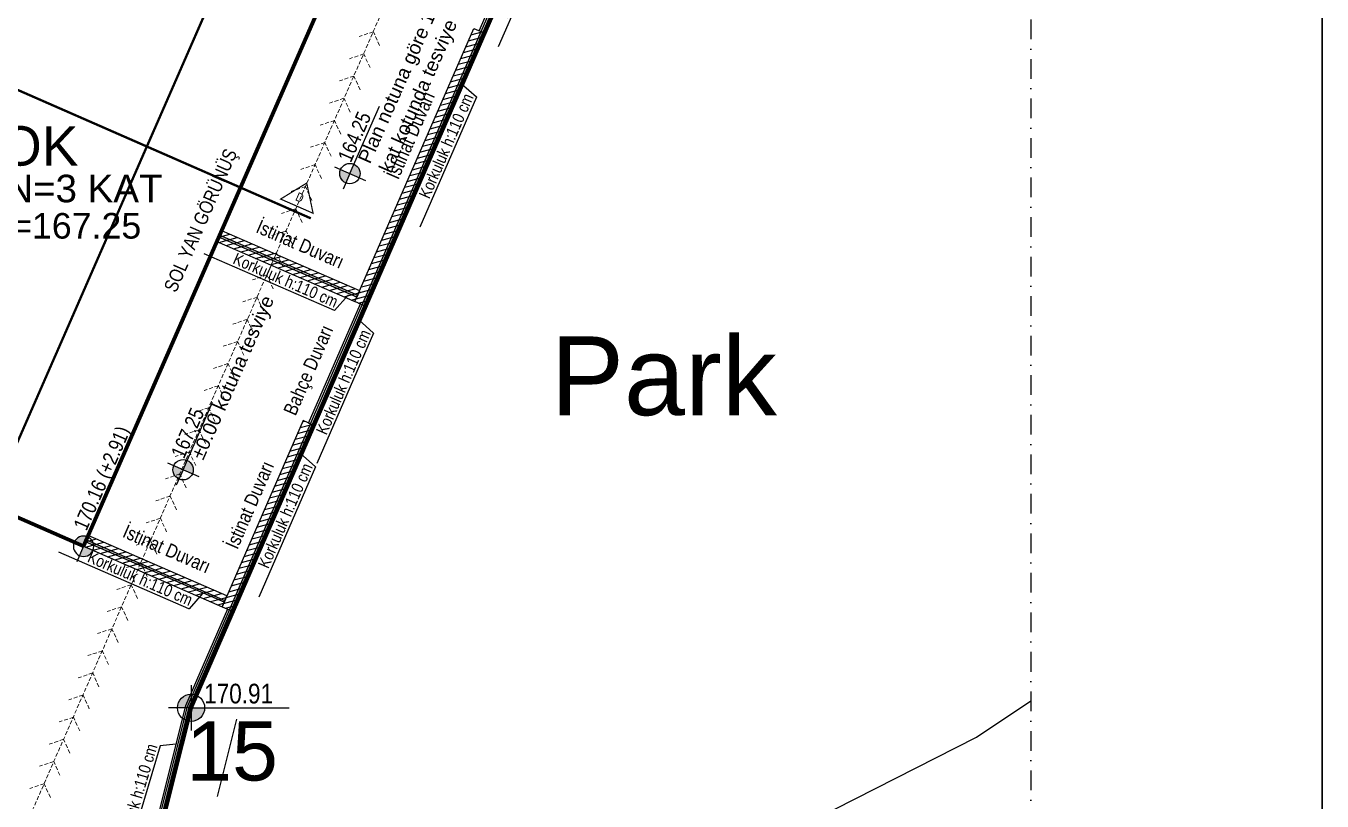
# Model space of a CAD drawing. Header units: millimetres. Extents: x 82776 to 137242, y 11666 to 27998.
# Drawn here: x 125014 to 125837, y 17382 to 17874 of the extents above; entities that cross this region are included whole.
import ezdxf
from ezdxf import colors
from ezdxf.entities.mleader import LeaderData, LeaderLine
from ezdxf.math import Vec2, Vec3
from ezdxf.xclip import XClip

# ---------------------------------------------------------------- set-up
doc = ezdxf.new("R2010")
doc.units = ezdxf.units.MM
doc.header["$XCLIPFRAME"] = 0
for name, pattern in [('ACAD_ISO03W100', [30, 12, -18]), ('DASHDOT', [1, 0.5, -0.25, 0, -0.25]), ('DASHED', [15, 10, -5])]:
    doc.linetypes.add(name, pattern=pattern)
for name, color, linetype in [('0_IFC_Elevation_2', 31, 'Continuous'), ('0_IFC_Elevation_3', 21, 'Continuous'), ('0_IFC_Elevation_4', 11, 'Continuous'), ('0_IFC_Elevation_5', 252, 'Continuous'), ('0_IFC_Hatch', 250, 'Continuous'), ('0_IFC_Legend_Viewport', 7, 'Continuous'), ('0_IFC_Notation_Level_200', 160, 'Continuous'), ('0_IFC_Notation_Section_100', 10, 'Continuous'), ('0_IFC_Notation_Section_50', 10, 'Continuous'), ('0_IFC_Parsel Sınırı', 191, 'ACAD_ISO03W100'), ('0_IFC_Text_Explanation_200', 231, 'Continuous'), ('0_IFC_Text_Explanation_50', 231, 'Continuous'), ('2_IFC_Handrail', 181, 'Continuous'), ('2_IFC_Wall', 130, 'Continuous')]:
    doc.layers.add(name, color=color, linetype=linetype)
doc.layers.add('NADI', color=7, linetype='Continuous', lineweight=0)
doc.styles.add('IFC_TEXT', font='ARIALN.TTF')
doc.styles.get("Standard").update_dxf_attribs({"font": 'arial.ttf'})
pattern_1 = [(15, (-100433.742, -46815.495), (-3.2870019, 12.267258), [])]

# ---------------------------------------------------------------- blocks, each defined once
blk = doc.blocks.new('*U1736')
at = {"layer": '0_IFC_Legend_Viewport', "transparency": 33554687}
blk.add_lwpolyline([(-5112.16, 2920), (0, 2920), (0, 0), (-5112.16, 0)], close=True, dxfattribs=at)
at = {"style": 'IFC_TEXT'}
for tag, p in [('PAFTA', (-3114.54, 17.92)), ('OLCEK', (-110.45, 17.91))]:
    blk.add_attdef(tag, p, '', height=35, dxfattribs=at)
blk = doc.blocks.new('ARAZİYOLLAR_2')
at = {"elevation": 3462.4}
blk.add_lwpolyline([(2677.4, -8506.4), (2878.7, -8527.7)], dxfattribs=at)
at = {"layer": '0_IFC_Elevation_3'}
for p, q in [((6830.2, -7491.4, 3462.4), (4629.7, -11451.8, 3462.4)), ((5666.1, -9177.7, 3462.4), (4656.1, -10889.6, 3462.4)), ((3096.6, -10394.8, 3462.4), (3447.8, -10787.6, 3462.4))]:
    blk.add_line(p, q, dxfattribs=at)
at = {"layer": '0_IFC_Elevation_3', "elevation": 3462.4}
blk.add_lwpolyline([(1613.1, -8273.2), (3096.6, -10394.8)], dxfattribs=at)
at = {"layer": '0_IFC_Parsel Sınırı', "linetype": 'Continuous', "ltscale": 5, "const_width": 10, "elevation": 3462.4}
blk.add_lwpolyline([(5323.2, -760.4), (5322.3, -1259.6), (5325.1, -2776.6), (5018.8, -2728.2), (5032, -4366.9), (5024.5, -5117), (5019.3, -5645.1), (7326.4, -6140.9), (7306.8, -6222.6), (6955.6, -6856.3), (5972.9, -8325.1), (6123, -8355.3), (6103.7, -8389.3), (5666.1, -9177.7), (2891.3, -8408.4), (-1.4, -8102.4), (-301.4, -7769.4), (-295.7, -5423), (-290.7, -3181.4), (-205.1, -2247.2), (0, 0), (1862.5, -268.3), (3023.4, -433)], close=True, dxfattribs=at)
at = {"layer": '0_IFC_Parsel Sınırı'}
blk.add_point((2891.3, -8408.4, 210.9), dxfattribs=at)
blk.add_text('15', height=150, rotation=278.0307, dxfattribs=at).set_placement((2706.7, -8422, 210.9))
at = {"layer": 'NADI'}
blk.add_text('Park', height=200, rotation=278.0307, dxfattribs=at).set_placement((3754.9, -9209.4, 2129.4))
blk = doc.blocks.new('VP_YAZI')
at = {"layer": '0_IFC_Text_Explanation_50', "attachment_point": 1}
for s, insert, char_height in [('D BLOK', (6434.7, -1999.5, 3462.4), 100), ('1BK+Z+1N=3 KAT', (6348.1, -2122.6, 3462.4), 70)]:
    blk.add_mtext_dynamic_manual_height_columns(s, width=1357.697, gutter_width=12.5, heights=[0], dxfattribs=dict(at, insert=insert, char_height=char_height))
blk = doc.blocks.new('VP BLOK YERLERİ')
at = {"layer": '2_IFC_Wall', "color": 131, "lineweight": 80, "elevation": 273663.9}
blk.add_lwpolyline([(8456.7, 2098.5), (7330, 2591.9), (8040, 4213.2), (9166.7, 3719.9)], close=True, dxfattribs=at)
blk = doc.blocks.new('VP_GORUNUS YAZILARI')
at = {"layer": '0_IFC_Text_Explanation_50', "transparency": 33554687, "insert": (7162.9, -2409.9, 2736.6), "char_height": 35, "attachment_point": 1, "rotation": 66.3517, "style": 'IFC_TEXT'}
blk.add_mtext_dynamic_manual_height_columns('\\pxql;SOL YAN GÖRÜNÜŞ', width=515.997, gutter_width=12.5, heights=[0], dxfattribs=at)
blk = doc.blocks.new('VP_KESIT YERLERI')
at = {"layer": '0_IFC_Notation_Section_100', "linetype": 'DASHED', "ltscale": 5, "const_width": 6}
blk.add_lwpolyline([(5500, -1885.4), (5500, 1180.6), (5942.3, 2190.6), (6801.2, 1814.5), (8153.2, 4902)], dxfattribs=at)
blk = doc.blocks.new('BLOK KESIT YERLERI')
at = {"layer": '0_IFC_Notation_Section_100', "linetype": 'DASHED', "const_width": 6, "elevation": -76036.7}
for points in [[(1223, 1313.1), (2089.4, 3291.6)], [(2116.9, 2220.3), (633, 2870.1)]]:
    blk.add_lwpolyline(points, dxfattribs=at)
at = {"layer": '0_IFC_Notation_Section_100', "ltscale": 3, "const_width": 3, "elevation": -76036.7}
blk.add_lwpolyline([(2040.1, 2269.3), (2122.6, 2233.2), (2106.4, 2310)], close=True, dxfattribs=at)
at = {"layer": '0_IFC_Notation_Section_50', "ltscale": 3, "insert": (2050.1, 2278.2, -76036.7), "char_height": 22.5, "attachment_point": 7, "rotation": 336.3106, "style": 'IFC_TEXT'}
blk.add_mtext_dynamic_manual_height_columns('\\pxqc;D', width=74.846, gutter_width=364500, heights=[41.8], dxfattribs=at)
blk = doc.blocks.new('0_IFC_NOTATION_LEVEL_200')
at = {"layer": '0_IFC_Notation_Level_200'}
h = blk.add_hatch(color=256, dxfattribs=at)
h.dxf.hatch_style = 1
h.paths.add_polyline_path([(0, 0), (0, 576, 0.414214), (-576, 0)])
h.paths.add_polyline_path([(0, -576, 0.414214), (576, 0), (0, 0)])
for p, q in [((0, 960), (0, -960)), ((0, 0), (-960, 0)), ((0, 0), (4154, 0))]:
    blk.add_line(p, q, dxfattribs=at)
blk.add_circle((0, 0), 576, dxfattribs=at)
at = {"layer": '0_IFC_Notation_Level_200', "style": 'IFC_TEXT'}
for tag, p in [('LEVEL_ABOVE', (549, 185)), ('LEVEL_BELOW', (549, -1005))]:
    blk.add_attdef(tag, p, '', height=800, dxfattribs=at)
blk = doc.blocks.new('BLOK KOSE KOTLARI')
ref = blk.add_blockref('0_IFC_NOTATION_LEVEL_200', (7039.4, -25.4, -76036.7), dxfattribs=dict(xscale=-0.045, yscale=0.045, zscale=0.045, rotation=246.3517003410157))
ref.add_attrib('LEVEL_BELOW', '170.16 (+2.91)', (7046.6, 11.7, -76036.7), dxfattribs={"layer": '0_IFC_Notation_Level_200', "height": 37.5, "rotation": 66.3517, "style": 'IFC_TEXT'})
ref = blk.add_blockref('0_IFC_NOTATION_LEVEL_200', (7312.5, -435.6, -346238.3), dxfattribs=dict(xscale=0.06, yscale=0.06, zscale=0.06))
ref.add_attrib('LEVEL_ABOVE', '170.91', (7345.8, -424.5, -346238.3), dxfattribs={"layer": '0_IFC_Notation_Level_200', "height": 50, "rotation": 0, "style": 'IFC_TEXT'})
at = {"layer": '0_IFC_Notation_Level_200', "insert": (6361.3, 821.1, -346238.3), "char_height": 65, "attachment_point": 1}
blk.add_mtext_dynamic_manual_height_columns('ORT : %%P0.00=167.25', width=1400.935, gutter_width=12.5, heights=[0], dxfattribs=at)
blk = doc.blocks.new('KANAL PROJESI')
at = {"layer": '2_IFC_Wall', "linetype": 'DASHED', "lineweight": 0, "elevation": 270201.56403}
for points in [[(7495.75365, -469.08368), (9271.62881, 3586.41176)], [(9208.65487, 3370.34379), (9192.71172, 3405.31565), (9156.24699, 3393.16914)], [(9184.20791, 3314.21265), (9168.26477, 3349.1845), (9131.80003, 3337.038)], [(9159.22658, 3257.97925), (9143.28344, 3292.95111), (9106.8187, 3280.80461)], [(9134.02393, 3201.59639), (9118.08079, 3236.56824), (9081.61605, 3224.42174)], [(9109.68986, 3145.21763), (9093.74671, 3180.18949), (9057.28198, 3168.04298)], [(9085.14424, 3089.12937), (9069.2011, 3124.10123), (9032.73636, 3111.95473)], [(9060.66731, 3033.06399), (9044.72416, 3068.03585), (9008.25943, 3055.88935)], [(9036.10043, 2977.1959), (9020.15729, 3012.16776), (8983.69255, 3000.02125)], [(9011.65347, 2921.06476), (8995.71033, 2956.03661), (8959.24559, 2943.89011)], [(8987.20652, 2864.93362), (8971.26338, 2899.90547), (8934.79864, 2887.75897)], [(8962.75956, 2808.80247), (8946.81642, 2843.77433), (8910.35168, 2831.62782)], [(8938.31261, 2752.67133), (8922.36946, 2787.64318), (8885.90473, 2775.49668)], [(8913.33128, 2696.43793), (8897.38813, 2731.40979), (8860.9234, 2719.26329)], [(8888.12862, 2640.05507), (8872.18548, 2675.02692), (8835.72075, 2662.88042)], [(8863.79455, 2583.67631), (8847.85141, 2618.64817), (8811.38667, 2606.50166)], [(8839.24894, 2527.58805), (8823.30579, 2562.55991), (8786.84106, 2550.41341)], [(8814.772, 2471.52267), (8798.82886, 2506.49453), (8762.36412, 2494.34803)], [(8790.20513, 2415.65458), (8774.26198, 2450.62644), (8737.79725, 2438.47993)], [(8765.75817, 2359.52344), (8749.81503, 2394.49529), (8713.35029, 2382.34879)], [(8741.31121, 2303.3923), (8725.36807, 2338.36415), (8688.90334, 2326.21765)], [(8716.86426, 2247.26115), (8700.92112, 2282.23301), (8664.45638, 2270.0865)], [(8692.4173, 2191.13001), (8676.47416, 2226.10186), (8640.00942, 2213.95536)], [(8667.43597, 2134.89661), (8651.49283, 2169.86847), (8615.02809, 2157.72197)], [(8642.23332, 2078.51375), (8626.29018, 2113.4856), (8589.82544, 2101.3391)], [(8617.89925, 2022.13499), (8601.9561, 2057.10685), (8565.49137, 2044.96034)], [(8593.35363, 1966.04673), (8577.41049, 2001.01859), (8540.94575, 1988.87209)], [(8568.8767, 1909.98135), (8552.93355, 1944.95321), (8516.46882, 1932.80671)], [(8544.30982, 1854.11326), (8528.36668, 1889.08512), (8491.90194, 1876.93861)], [(8519.86287, 1797.98212), (8503.91972, 1832.95397), (8467.45499, 1820.80747)], [(8495.41591, 1741.85098), (8479.47277, 1776.82283), (8443.00803, 1764.67633)], [(8470.96895, 1685.71983), (8455.02581, 1720.69169), (8418.56108, 1708.54518)], [(8446.522, 1629.58869), (8430.57886, 1664.56054), (8394.11412, 1652.41404)], [(8421.54067, 1573.35529), (8405.59752, 1608.32715), (8369.13279, 1596.18065)], [(8396.33802, 1516.97243), (8380.39487, 1551.94428), (8343.93014, 1539.79778)], [(8372.00394, 1460.59367), (8356.0608, 1495.56553), (8319.59606, 1483.41902)]]:
    blk.add_lwpolyline(points, dxfattribs=at)
blk = doc.blocks.new('VP_SETLER')
at = {"layer": '0_IFC_Elevation_5'}
h = blk.add_hatch(dxfattribs=at)
h.set_pattern_fill('ANSI31', color=256, scale=4, angle=-30)
h.set_pattern_definition(pattern_1)
h.paths.add_polyline_path([(7649.7, -2444.9), (7951.8, -1751), (7979.3, -1762.9), (7677.2, -2456.9)])
h = blk.add_hatch(dxfattribs=at)
h.set_pattern_fill('ANSI31', color=256, scale=4, angle=-30)
h.set_pattern_definition(pattern_1)
h.paths.add_polyline_path([(7299.1, -2292.3), (7649.7, -2444.9), (7661.7, -2417.4), (7311.1, -2264.7)])
h = blk.add_hatch(dxfattribs=at)
h.set_pattern_fill('ANSI31', color=256, scale=4, angle=330)
h.set_pattern_definition([(15, (-100433.742, -46815.495), (-3.2870019, 12.267258), [])])
h.paths.add_polyline_path([(7339.9, -3231.6), (7545.6, -2759.2), (7518.1, -2747.2), (7312.4, -3219.7)])
h = blk.add_hatch(dxfattribs=at)
h.set_pattern_fill('ANSI31', color=256, scale=4, angle=-30)
h.set_pattern_definition([(15, (-100772.711, -47589.532), (-3.2870019, 12.267258), [])])
h.paths.add_polyline_path([(6960.1, -3066.3), (7312.4, -3219.7), (7324.3, -3192.1), (6972.1, -3038.8)])
at = {"layer": '0_IFC_Hatch'}
h = blk.add_hatch(color=255, dxfattribs=at)
h.dxf.hatch_style = 1
h.paths.add_polyline_path([(7668, -2452.9), (7970.2, -1759), (7974.7, -1760.9), (7672.6, -2454.9)])
h = blk.add_hatch(color=255, dxfattribs=at)
h.dxf.hatch_style = 1
h.paths.add_polyline_path([(7306.1, -2276.2), (7656.7, -2428.8), (7654.7, -2433.4), (7304.1, -2280.8)])
h = blk.add_hatch(color=255, dxfattribs=at)
h.dxf.hatch_style = 1
h.paths.add_polyline_path([(7330.7, -3227.7), (7536.4, -2755.2), (7541, -2757.2), (7335.3, -3229.7)])
h = blk.add_hatch(color=255, dxfattribs=at)
h.dxf.hatch_style = 1
h.paths.add_polyline_path([(6967.1, -3050.2), (7319.3, -3203.6), (7317.4, -3208.2), (6965.1, -3054.8)])
blk.add_lwpolyline([(7233.3, -3476.5), (6700.2, -5603.7)])
at = {"layer": '0_IFC_Elevation_2'}
for points in [[(7649.7, -2444.9), (7951.8, -1751), (7979.3, -1762.9), (7677.2, -2456.9)], [(7299.1, -2292.3), (7649.7, -2444.9), (7661.7, -2417.4), (7311.1, -2264.7)], [(7339.9, -3231.6), (7545.6, -2759.2), (7518.1, -2747.2), (7312.4, -3219.7)]]:
    blk.add_lwpolyline(points, close=True, dxfattribs=at)
at = {"layer": '0_IFC_Elevation_2', "elevation": 270201.6}
blk.add_lwpolyline([(6960.1, -3066.3), (7312.4, -3219.7), (7324.3, -3192.1), (6972.1, -3038.8)], close=True, dxfattribs=at)
at = {"layer": '0_IFC_Elevation_4'}
for points in [[(7979.3, -1762.9), (7965.6, -1757), (8115.7, -1412.2), (8129.9, -1417.2)], [(7545.6, -2759.2), (7531.8, -2753.2), (7663.4, -2450.9), (7677.2, -2456.9)], [(6920.8, -4723.3), (7233.3, -3476.5), (7339.9, -3231.6), (7326.1, -3225.7), (7219, -3471.6), (6906.3, -4719.7)]]:
    blk.add_lwpolyline(points, close=True, dxfattribs=at)
at = {"layer": '2_IFC_Handrail'}
for points in [[(7970.2, -1759), (8120.4, -1413.9), (8125.1, -1415.6), (7974.7, -1760.9)], [(7668, -2452.9), (7970.2, -1759), (7974.7, -1760.9), (7672.6, -2454.9)], [(7306.1, -2276.2), (7656.7, -2428.8), (7654.7, -2433.4), (7304.1, -2280.8)], [(7536.4, -2755.2), (7668, -2452.9), (7672.6, -2454.9), (7541, -2757.2)], [(7330.7, -3227.7), (7536.4, -2755.2), (7541, -2757.2), (7335.3, -3229.7)], [(6967.1, -3050.2), (7319.3, -3203.6), (7317.4, -3208.2), (6965.1, -3054.8)]]:
    blk.add_lwpolyline(points, close=True, dxfattribs=at)
for points in [[(6911.1, -4720.9), (7223.8, -3473.2), (7330.7, -3227.7)], [(6916, -4722.1), (7228.5, -3474.9), (7335.3, -3229.7)]]:
    blk.add_lwpolyline(points, dxfattribs=at)
ref = blk.add_blockref('0_IFC_NOTATION_LEVEL_200', (7636.9, -2119.7), dxfattribs=dict(xscale=0.045, yscale=0.045, zscale=0.045, rotation=66.35170033029685))
ref.add_attrib('LEVEL_ABOVE', '164.25', (7639.2, -2093.8), dxfattribs={"layer": '0_IFC_Notation_Level_200', "height": 37.5, "rotation": 66.3517, "style": 'IFC_TEXT'})
ref = blk.add_blockref('0_IFC_NOTATION_LEVEL_200', (7213, -2871.9), dxfattribs=dict(xscale=0.045, yscale=0.045, zscale=0.045, rotation=66.37410813783762))
ref.add_attrib('LEVEL_ABOVE', '167.25', (7215.2, -2846), dxfattribs={"layer": '0_IFC_Notation_Level_200', "height": 37.5, "rotation": 66.3741, "style": 'IFC_TEXT'})
at = {"layer": '0_IFC_Notation_Level_200', "char_height": 35, "attachment_point": 1}
for s, width, heights, insert, rotation in [('Plan notuna göre 1. bodrum kat kotunda tesviye', 640.65, [213.4], (7655.9, -2083), 66.1478), ('±0.00 kotuna tesviye', 753.212, [0], (7231.9, -2835.2), 66.1702)]:
    blk.add_mtext_dynamic_manual_height_columns(s, width=width, gutter_width=12.5, heights=heights, dxfattribs=dict(at, insert=insert, rotation=rotation))
at = {"layer": '0_IFC_Text_Explanation_200', "char_height": 35, "attachment_point": 1, "style": 'IFC_TEXT'}
for s, insert, rotation in [('İstinat Duvarı', (7727.8, -2123.2), 66.4722), ('İstinat Duvarı', (7409.5, -2235.7), 336.4722), ('Bahçe Duvarı', (7466.6, -2723), 66.4722), ('İstinat Duvarı', (7318.9, -3062.4), 66.4722), ('İstinat Duvarı', (7070.5, -3009.7, 270201.6), 336.4722)]:
    blk.add_mtext_dynamic_manual_height_columns(s, width=275.849, gutter_width=972000, heights=[0], dxfattribs=dict(at, insert=insert, rotation=rotation))
at = {"layer": '0_IFC_Text_Explanation_50'}
ml = blk.add_multileader_mtext('Standard', dxfattribs=at)
ml.set_content('Korkuluk h:110 cm', color=256, style='IFC_TEXT')
ml.set_leader_properties()
ml.build(insert=Vec2(0, 0))
ml.multileader.update_dxf_attribs({"text_right_attachment_type": 6, "dogleg_length": 0.36})
ctx = ml.context
ctx.base_point, ctx.char_height, ctx.plane_origin, ctx.plane_x_axis, ctx.plane_y_axis = Vec3(8025.3, -1719.4), 30, Vec3(8041.6, -1497.3), Vec3(0.399194, 0.916866), Vec3(-0.916866, 0.399194)
ctx.right_attachment, ctx.text_align_type = 6, 2
notes = []
notes.append((ctx, [(1, (1, 1, 0), (8157.8, -1467.1), (-0.399194, -0.916866), 0.36, [(0, [(8116.1, -1430.2)], 0, [])])]))
ctx.mtext.insert, ctx.mtext.text_direction, ctx.mtext.rotation, ctx.mtext.alignment, ctx.mtext.flow_direction = Vec3(8123.8, -1454.9), Vec3(0.399194, 0.916866), 1.160159, 3, 5
ml = blk.add_multileader_mtext('Standard', dxfattribs=at)
ml.set_content('Korkuluk h:110 cm', color=256, style='IFC_TEXT')
ml.set_leader_properties()
ml.build(insert=Vec2(0, 0))
ml.multileader.update_dxf_attribs({"text_right_attachment_type": 6, "dogleg_length": 0.36})
ctx = ml.context
ctx.base_point, ctx.char_height, ctx.plane_origin, ctx.plane_x_axis, ctx.plane_y_axis = Vec3(7825.9, -2177.3), 30, Vec3(7842.3, -1955.2), Vec3(0.399194, 0.916866), Vec3(-0.916866, 0.399194)
ctx.right_attachment, ctx.text_align_type = 6, 2
notes.append((ctx, [(1, (1, 1, 0), (7958.4, -1925), (-0.399194, -0.916866), 0.36, [(0, [(7916.7, -1888.1)], 0, [])])]))
ctx.mtext.insert, ctx.mtext.text_direction, ctx.mtext.rotation, ctx.mtext.alignment, ctx.mtext.flow_direction = Vec3(7924.5, -1912.8), Vec3(0.399194, 0.916866), 1.160159, 3, 5
ml = blk.add_multileader_mtext('Standard', dxfattribs=at)
ml.set_content('Korkuluk h:110 cm', color=256, style='IFC_TEXT')
ml.set_leader_properties()
ml.build(insert=Vec2(0, 0))
ml.multileader.update_dxf_attribs({"text_right_attachment_type": 6, "dogleg_length": 0.36})
ctx = ml.context
ctx.base_point, ctx.char_height, ctx.plane_origin, ctx.plane_x_axis, ctx.plane_y_axis = Vec3(7345.6, -2334.9), 30, Vec3(7567.7, -2351.3), Vec3(0.916866, -0.399194), Vec3(0.399194, 0.916866)
ctx.right_attachment, ctx.text_align_type = 6, 2
notes.append((ctx, [(1, (1, 1, 0), (7597.9, -2467.4), (-0.916866, 0.399194), 0.36, [(0, [(7634.8, -2425.7)], 0, [])])]))
ctx.mtext.insert, ctx.mtext.text_direction, ctx.mtext.rotation, ctx.mtext.alignment, ctx.mtext.flow_direction = Vec3(7610.1, -2433.4), Vec3(0.916866, -0.399194), 5.872548, 3, 5
ml = blk.add_multileader_mtext('Standard', dxfattribs=at)
ml.set_content('Korkuluk h:110 cm', color=256, style='IFC_TEXT')
ml.set_leader_properties()
ml.build(insert=Vec2(0, 0))
ml.multileader.update_dxf_attribs({"text_right_attachment_type": 6, "dogleg_length": 0.36})
ctx = ml.context
ctx.base_point, ctx.char_height, ctx.plane_origin, ctx.plane_x_axis, ctx.plane_y_axis = Vec3(7564.8, -2777.2), 30, Vec3(7581.1, -2555), Vec3(0.399194, 0.916866), Vec3(-0.916866, 0.399194)
ctx.right_attachment, ctx.text_align_type = 6, 2
notes.append((ctx, [(1, (1, 1, 0), (7697.2, -2524.8), (-0.399194, -0.916866), 0.36, [(0, [(7655.6, -2487.9)], 0, [])])]))
ctx.mtext.insert, ctx.mtext.text_direction, ctx.mtext.rotation, ctx.mtext.alignment, ctx.mtext.flow_direction = Vec3(7663.3, -2512.6), Vec3(0.399194, 0.916866), 1.160159, 3, 5
ml = blk.add_multileader_mtext('Standard', dxfattribs=at)
ml.set_content('Korkuluk h:110 cm', color=256, style='IFC_TEXT')
ml.set_leader_properties()
ml.build(insert=Vec2(0, 0))
ml.multileader.update_dxf_attribs({"text_right_attachment_type": 6, "dogleg_length": 0.36})
ctx = ml.context
ctx.base_point, ctx.char_height, ctx.plane_origin, ctx.plane_x_axis, ctx.plane_y_axis = Vec3(7417, -3116.5), 30, Vec3(7433.4, -2894.4), Vec3(0.399194, 0.916866), Vec3(-0.916866, 0.399194)
ctx.right_attachment, ctx.text_align_type = 6, 2
notes.append((ctx, [(1, (1, 1, 0), (7549.5, -2864.2), (-0.399194, -0.916866), 0.36, [(0, [(7507.8, -2827.3)], 0, [])])]))
ctx.mtext.insert, ctx.mtext.text_direction, ctx.mtext.rotation, ctx.mtext.alignment, ctx.mtext.flow_direction = Vec3(7515.6, -2852), Vec3(0.399194, 0.916866), 1.160159, 3, 5
ml = blk.add_multileader_mtext('Standard', dxfattribs=at)
ml.set_content('Korkuluk h:110 cm', color=256, style='IFC_TEXT')
ml.set_leader_properties()
ml.build(insert=Vec2(0, 0))
ml.multileader.update_dxf_attribs({"text_right_attachment_type": 6, "dogleg_length": 0.36})
ctx = ml.context
ctx.base_point, ctx.char_height, ctx.plane_origin, ctx.plane_x_axis, ctx.plane_y_axis = Vec3(6976, -3092.5), 30, Vec3(7198.1, -3108.8), Vec3(0.916866, -0.399194), Vec3(0.399194, 0.916866)
ctx.right_attachment, ctx.text_align_type = 6, 2
notes.append((ctx, [(1, (1, 1, 0), (7228.3, -3225), (-0.916866, 0.399194), 0.36, [(0, [(7265.3, -3183.3)], 0, [])])]))
ctx.mtext.insert, ctx.mtext.text_direction, ctx.mtext.rotation, ctx.mtext.alignment, ctx.mtext.flow_direction = Vec3(7240.5, -3191), Vec3(0.916866, -0.399194), 5.872548, 3, 5
ml = blk.add_multileader_mtext('Standard', dxfattribs=at)
ml.set_content('Korkuluk h:110 cm', color=256, style='IFC_TEXT')
ml.set_leader_properties()
ml.build(insert=Vec2(0, 0))
ml.multileader.update_dxf_attribs({"text_right_attachment_type": 6, "dogleg_length": 0.36})
ctx = ml.context
ctx.base_point, ctx.char_height, ctx.plane_origin, ctx.plane_x_axis, ctx.plane_y_axis = Vec3(7054, -3839.7), 30, Vec3(7212.4, -3667.4), Vec3(0.284111, 0.958791), Vec3(-0.958791, 0.284111)
ctx.right_attachment, ctx.text_align_type = 6, 2
notes.append((ctx, [(1, (1, 1, 0), (7154.7, -3573), (-0.284111, -0.958791), 0.36, [(0, [(7198.5, -3568.1)], 0, [])])]))
ctx.mtext.insert, ctx.mtext.text_direction, ctx.mtext.rotation, ctx.mtext.alignment, ctx.mtext.flow_direction = Vec3(7119.5, -3565.1), Vec3(0.284111, 0.958791), 1.282717, 3, 5
for ctx, leaders in notes:
    for number, flags, end, landing, length, lines in leaders:
        leader = LeaderData()
        leader.index, (leader.has_last_leader_line, leader.has_dogleg_vector, leader.attachment_direction) = number, flags
        leader.last_leader_point, leader.dogleg_vector, leader.dogleg_length = Vec3(end), Vec3(landing), length
        for number, points, colour, breaks in lines:
            line = LeaderLine()
            line.index, line.vertices, line.color, line.breaks = number, Vec3.list(points), colors.encode_raw_color(colour), breaks
            leader.lines.append(line)
        ctx.leaders.append(leader)
blk = doc.blocks.new('VAZIYET PLANI')
at = {"layer": '0_IFC_Notation_Section_50', "linetype": 'DASHDOT', "ltscale": 100}
blk.add_lwpolyline([(11583.7, 0), (0, 0), (0, 9738.9), (11583.7, 9738.9)], close=True, dxfattribs=at)
ref = blk.add_blockref('ARAZİYOLLAR_2', (720.3, 2186.1, -3462.4), dxfattribs=dict(rotation=81.96927943568697))
XClip(ref).set_block_clipping_path([(-2265.303593221, 407.7926608024), (-647.0130053807, -11062.3160780947), (8996.370837995, -9701.7537971335), (7378.0802501547, 1768.3549417636)])
for name, p in [('VP_KESIT YERLERI', (2137.6, 2574.4, 346238.3)), ('VP BLOK YERLERİ', (720.3, 2186.1, -3462.4)), ('VP_GORUNUS YAZILARI', (2216.9, 7350.9, -3462.4)), ('VP_YAZI', (2216.9, 7350.9, -3462.4))]:
    blk.add_blockref(name, p)
blk.add_blockref('VP_SETLER', (2216.9, 7350.9))
for name, p in [('BLOK KOSE KOTLARI', (2137.6, 4310, 346238.3)), ('BLOK KESIT YERLERI', (7637.6, 2897.2, 346238.3))]:
    blk.add_blockref(name, p)

msp = doc.modelspace()

# ---------------------------------------------------------------- linework, layer by layer
msp.add_lwpolyline([(82776.39, 19109.34), (82776.39, 16109.34), (125837.12, 16109.12), (125837.12, 19109.12)], close=True)

# ---------------------------------------------------------------- block references
msp.add_blockref('*U1736', (125837.12, 16149.34))

# ---------------------------------------------------------------- next in the draw order: block references
at = {"xscale": 0.25, "yscale": 0.25, "zscale": 0.25}
msp.add_blockref('VAZIYET PLANI', (122756.09, 16472.4, -86559.56), dxfattribs=at)

# ---------------------------------------------------------------- next in the draw order: block references
msp.add_blockref('KANAL PROJESI', (122936.25, 17018.91, -86559.56), dxfattribs=at)

doc.saveas('drawing.dxf')
